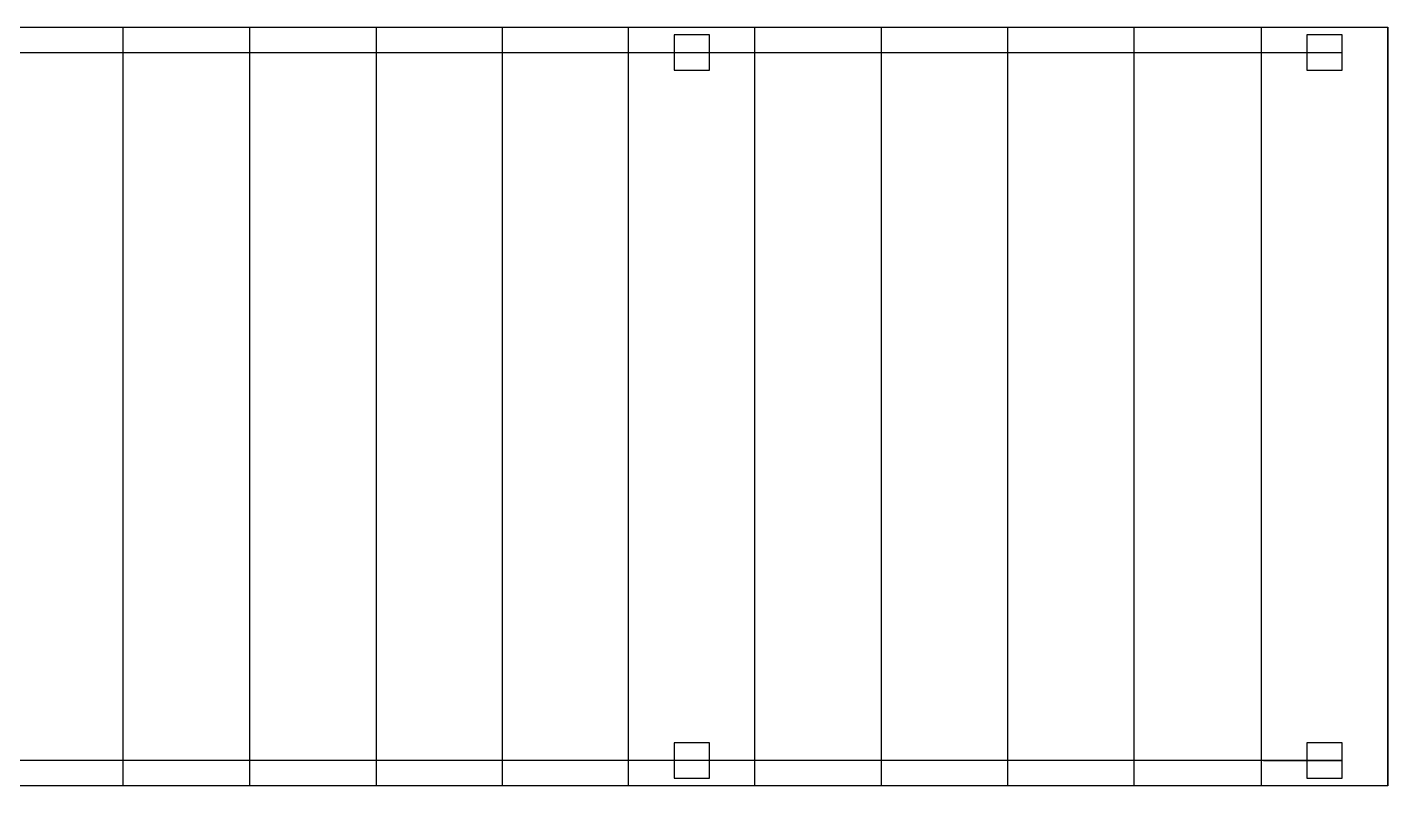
# Model space of a CAD drawing. Header units: metres. Extents: x 531759 to 532310, y 2675082 to 2675319.
# Drawn here: x 532015.438 to 532018.129, y 2675217.774 to 2675219.274 of the extents above; entities that cross this region are included whole.
import ezdxf

# ---------------------------------------------------------------- set-up
doc = ezdxf.new("R2010")
doc.units = ezdxf.units.M
doc.header["$MEASUREMENT"] = 0
doc.linetypes.add('PHANTOM', pattern=[63.5, 31.75, -6.35, 6.35, -6.35, 6.35, -6.35])
doc.layers.add('IDT', color=7, linetype='Continuous')

# ---------------------------------------------------------------- blocks, each defined once
blk = doc.blocks.new('IDT')
at = {"layer": 'IDT', "color": 8}
for p, q in [((22.802, 15.9851), (22.802, 17.4851)), ((22.802, 17.4851), (25.552, 17.4851)), ((22.802, 17.4851), (22.802, 15.9851)), ((22.892, 17.4703), (22.892, 17.4003)), ((22.962, 17.4703), (22.892, 17.4703)), ((22.962, 17.4003), (22.962, 17.4703)), ((23.052, 17.4851), (23.052, 15.9851)), ((23.3037, 17.4851), (23.3037, 15.9851)), ((23.5537, 17.4851), (23.5537, 15.9851)), ((23.8037, 17.4851), (23.8037, 15.9851)), ((24.0537, 17.4851), (24.0537, 15.9851)), ((24.1437, 17.4703), (24.1437, 17.4003)), ((24.2137, 17.4703), (24.1437, 17.4703)), ((24.2137, 17.4003), (24.2137, 17.4703)), ((24.3037, 17.4851), (24.3037, 15.9851)), ((24.5537, 15.9851), (24.5537, 17.4851)), ((24.8029, 15.9851), (24.8029, 17.4851)), ((25.0537, 15.9851), (25.0537, 17.4851)), ((25.3037, 15.9851), (25.3037, 17.4851)), ((23.0479, 17.4353), (22.892, 17.4353)), ((22.892, 17.4003), (22.962, 17.4003)), ((24.1437, 17.4003), (24.2137, 17.4003)), ((22.892, 16.0703), (22.892, 16.0003)), ((22.962, 16.0703), (22.892, 16.0703)), ((22.962, 16.0003), (22.962, 16.0703)), ((24.1437, 16.0703), (24.1437, 16.0003)), ((24.2137, 16.0703), (24.1437, 16.0703)), ((24.2137, 16.0003), (24.2137, 16.0703)), ((25.552, 15.9851), (22.802, 15.9851)), ((22.892, 16.0003), (22.962, 16.0003)), ((24.1437, 16.0003), (24.2137, 16.0003))]:
    blk.add_line(p, q, dxfattribs=at)
at = {"layer": 'IDT', "color": 8, "linetype": 'PHANTOM', "ltscale": 0.25}
for p, q in [((22.892, 17.4353), (25.6331, 17.4353)), ((25.6331, 16.0353), (22.892, 16.0353))]:
    blk.add_line(p, q, dxfattribs=at)

msp = doc.modelspace()

# ---------------------------------------------------------------- block references
at = {"layer": 'IDT', "color": 8, "rotation": 180}
msp.add_blockref('IDT', (532040.9313, 2675235.2589), dxfattribs=at)

doc.saveas('drawing.dxf')
